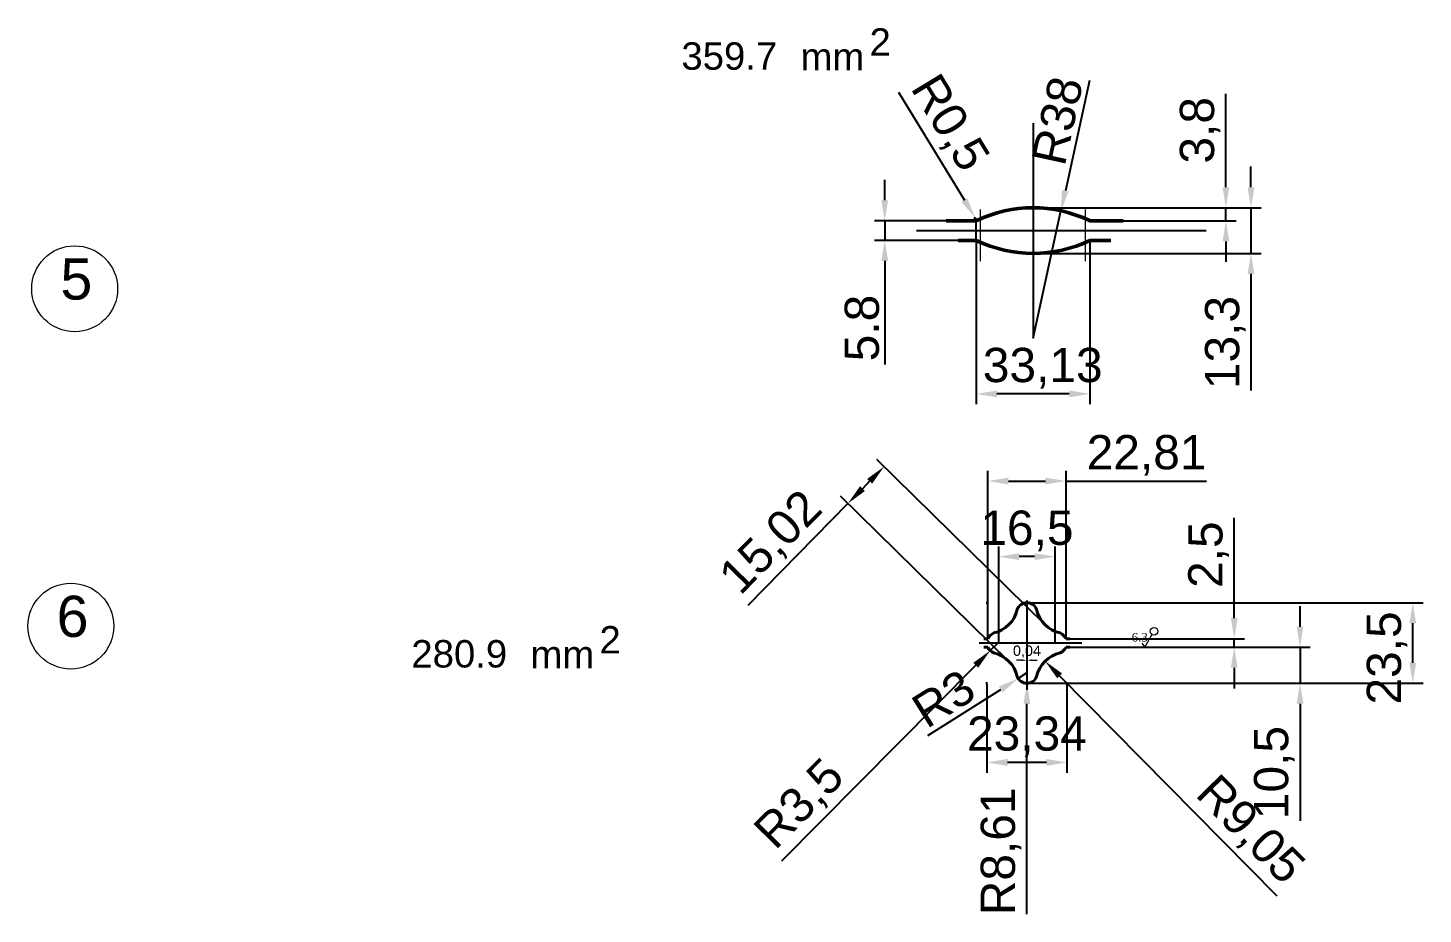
# Model space of a CAD drawing. Header units: millimetres. Extents: x 1526 to 31626, y -4643 to 9189.
# Drawn here: x 16756.1 to 17163.2, y -1883.9 to -1625.3 of the extents above; entities that cross this region are included whole.
import ezdxf

# ---------------------------------------------------------------- set-up
doc = ezdxf.new("R2010")
doc.units = ezdxf.units.MM
for name, color, linetype, lineweight in [('Main', 1, 'Continuous', 40), ('контурная', 7, 'Continuous', 50), ('размерные', 7, 'Continuous', 25), ('тонкая', 7, 'Continuous', 20), ('тонкий', 7, 'Continuous', 20)]:
    doc.layers.add(name, color=color, linetype=linetype, lineweight=lineweight)
doc.layers.add('осевая', color=4, linetype='Continuous')
doc.styles.add('s1v4', font='arial.ttf', dxfattribs={"height": 4})
doc.styles.add('s1x3', font='times.ttf', dxfattribs={"height": 3})
doc.styles.get("Standard").update_dxf_attribs({"font": 'arial.ttf'})
doc.dimstyles.new('s1v4', dxfattribs={"dimtxt": 4, "dimasz": 1.5, "dimexe": 1, "dimexo": 0, "dimgap": 0.7, "dimtad": 1, "dimtxsty": 'Standard', "dimcen": 1, "dimadec": 0, "dimazin": 0, "dimtfac": 1, "dimtix": 1, "dimtmove": 0, "dimatfit": 3, "dimfxl": 1, "dimlwd": -1, "dimlwe": 20, "dimarcsym": 0})
doc.dimstyles.new('s2v4', dxfattribs={"dimtxt": 8, "dimasz": 6, "dimexe": 3, "dimexo": 0, "dimgap": 1.5, "dimtad": 1, "dimtxsty": 'Standard', "dimcen": 2.5, "dimadec": 0, "dimazin": 0, "dimtfac": 1, "dimtmove": 0, "dimatfit": 3, "dimfxl": 1, "dimarcsym": 0})
doc.dimstyles.new('s2v4$0', dxfattribs={"dimtxt": 8, "dimasz": 6, "dimexe": 3, "dimexo": 0, "dimgap": 1.5, "dimtad": 1, "dimtxsty": 'Standard', "dimcen": 2.5, "dimadec": 0, "dimazin": 0, "dimtfac": 1, "dimtmove": 0, "dimatfit": 3, "dimfxl": 1, "dimarcsym": 0})

# ---------------------------------------------------------------- blocks, each defined once
blk = doc.blocks.new('*D1635')
at = {"layer": 'Defpoints', "color": 0, "transparency": 16777216}
for p in [(17032.83, -1687.31), (17065.96, -1687.31), (17032.83, -1732.12)]:
    blk.add_point(p, dxfattribs=at)
at = {"layer": 'тонкая', "color": 0, "lineweight": -2, "transparency": 16777216}
for p, q in [((17032.83, -1687.31), (17032.83, -1735.12)), ((17065.96, -1687.31), (17065.96, -1735.12)), ((17059.96, -1732.12), (17038.83, -1732.12))]:
    blk.add_line(p, q, dxfattribs=at)
at = {"layer": 'тонкая', "color": 0, "transparency": 16777216}
for points in [[(17038.83, -1731.12), (17038.83, -1733.12), (17032.83, -1732.12)], [(17059.96, -1731.12), (17059.96, -1733.12), (17065.96, -1732.12)]]:
    blk.add_solid(points, dxfattribs=at)
at = {"layer": 'тонкая', "color": 0, "transparency": 16777216, "insert": (17052.2, -1724.61), "char_height": 10, "attachment_point": 5}
blk.add_mtext('33,13', dxfattribs=at)
blk = doc.blocks.new('*D1636')
at = {"layer": 'Defpoints', "color": 0, "transparency": 16777216}
for p in [(17006.1, -1681.61), (17024.04, -1681.61), (17027.49, -1687.31)]:
    blk.add_point(p, dxfattribs=at)
at = {"layer": 'тонкая', "color": 0, "lineweight": -2, "transparency": 16777216}
for p, q in [((17006.1, -1675.61), (17006.1, -1669.61)), ((17024.04, -1681.61), (17003.1, -1681.61)), ((17006.1, -1681.61), (17006.1, -1687.31)), ((17027.49, -1687.31), (17003.1, -1687.31)), ((17006.1, -1693.31), (17006.1, -1723.52))]:
    blk.add_line(p, q, dxfattribs=at)
at = {"layer": 'тонкая', "color": 0, "transparency": 16777216}
for points in [[(17005.1, -1675.61), (17007.1, -1675.61), (17006.1, -1681.61)], [(17005.1, -1693.31), (17007.1, -1693.31), (17006.1, -1687.31)]]:
    blk.add_solid(points, dxfattribs=at)
at = {"layer": 'тонкая', "color": 0, "transparency": 16777216, "insert": (16999.49, -1712.9), "char_height": 10, "attachment_point": 5, "rotation": 90}
blk.add_mtext('5.8', dxfattribs=at)
blk = doc.blocks.new('*D1637')
at = {"layer": 'Defpoints', "color": 0, "transparency": 16777216}
for p in [(17032.46, -1680.68), (17032.72, -1681.11)]:
    blk.add_point(p, dxfattribs=at)
at = {"layer": 'тонкая', "color": 0, "lineweight": -2, "transparency": 16777216}
for p, q in [((17010.17, -1644.08), (17029.34, -1675.56)), ((17032.72, -1681.11), (17032.46, -1680.68))]:
    blk.add_line(p, q, dxfattribs=at)
blk.add_arc((17032.72, -1681.11), 0.5, 121.3377, 270, dxfattribs=at)
at = {"layer": 'тонкая', "color": 0, "transparency": 16777216}
blk.add_solid([(17030.19, -1675.04), (17028.48, -1676.08), (17032.46, -1680.68)], dxfattribs=at)
at = {"layer": 'тонкая', "color": 0, "transparency": 16777216, "insert": (17024.61, -1653.35), "char_height": 10, "attachment_point": 5, "rotation": 301.3377}
blk.add_mtext('R0,5', dxfattribs=at)
blk = doc.blocks.new('*D1638')
at = {"layer": 'Defpoints', "color": 0, "transparency": 16777216}
for p in [(17049.39, -1677.81), (17105.64, -1677.81), (17075.63, -1681.61)]:
    blk.add_point(p, dxfattribs=at)
at = {"layer": 'тонкая', "color": 0, "lineweight": -2, "transparency": 16777216}
for p, q in [((17105.64, -1671.81), (17105.64, -1644.59)), ((17049.39, -1677.81), (17108.64, -1677.81)), ((17105.64, -1681.61), (17105.64, -1677.81)), ((17075.63, -1681.61), (17108.64, -1681.61)), ((17105.64, -1687.61), (17105.64, -1693.61))]:
    blk.add_line(p, q, dxfattribs=at)
at = {"layer": 'тонкая', "color": 0, "transparency": 16777216}
for points in [[(17104.64, -1671.81), (17106.64, -1671.81), (17105.64, -1677.81)], [(17104.64, -1687.61), (17106.64, -1687.61), (17105.64, -1681.61)]]:
    blk.add_solid(points, dxfattribs=at)
at = {"layer": 'тонкая', "color": 0, "transparency": 16777216, "insert": (17098.13, -1655.2), "char_height": 10, "attachment_point": 5, "rotation": 90}
blk.add_mtext('3,8', dxfattribs=at)
blk = doc.blocks.new('*D1639')
at = {"layer": 'Defpoints', "color": 0, "transparency": 16777216}
for p in [(17084.78, -1677.81), (17049.39, -1691.11), (17112.96, -1691.11)]:
    blk.add_point(p, dxfattribs=at)
at = {"layer": 'тонкая', "color": 0, "lineweight": -2, "transparency": 16777216}
for p, q in [((17112.96, -1671.81), (17112.96, -1665.81)), ((17084.78, -1677.81), (17115.96, -1677.81)), ((17112.96, -1677.81), (17112.96, -1691.11)), ((17049.39, -1691.11), (17115.96, -1691.11)), ((17112.96, -1697.11), (17112.96, -1731.14))]:
    blk.add_line(p, q, dxfattribs=at)
at = {"layer": 'тонкая', "color": 0, "transparency": 16777216}
for points in [[(17111.96, -1671.81), (17113.96, -1671.81), (17112.96, -1677.81)], [(17111.96, -1697.11), (17113.96, -1697.11), (17112.96, -1691.11)]]:
    blk.add_solid(points, dxfattribs=at)
at = {"layer": 'тонкая', "color": 0, "transparency": 16777216, "insert": (17105.46, -1717.13), "char_height": 10, "attachment_point": 5, "rotation": 90}
blk.add_mtext('13,3', dxfattribs=at)
blk = doc.blocks.new('*D1640')
at = {"layer": 'Defpoints', "color": 0, "transparency": 16777216}
for p in [(17057.52, -1678.69), (17049.39, -1715.81)]:
    blk.add_point(p, dxfattribs=at)
at = {"layer": 'тонкая', "color": 0, "lineweight": -2, "transparency": 16777216}
for p, q in [((17065.84, -1640.67), (17058.8, -1672.83)), ((17049.39, -1715.81), (17057.52, -1678.69))]:
    blk.add_line(p, q, dxfattribs=at)
at = {"layer": 'тонкая', "color": 0, "transparency": 16777216}
blk.add_solid([(17057.83, -1672.61), (17059.78, -1673.04), (17057.52, -1678.69)], dxfattribs=at)
at = {"layer": 'тонкая', "color": 0, "transparency": 16777216, "insert": (17056.51, -1652.41), "char_height": 10, "attachment_point": 5, "rotation": 77.6507}
blk.add_mtext('R38', dxfattribs=at)
blk = doc.blocks.new('*D1641')
at = {"layer": 'Defpoints', "color": 0, "transparency": 16777216}
for p in [(17059, -1757.55), (17036.2, -1803.54), (17059, -1803.54)]:
    blk.add_point(p, dxfattribs=at)
at = {"layer": 'тонкая', "color": 0, "lineweight": -2, "transparency": 16777216}
for p, q in [((17036.2, -1803.54), (17036.2, -1754.55)), ((17042.2, -1757.55), (17053, -1757.55)), ((17059, -1803.54), (17059, -1754.55)), ((17059, -1757.55), (17099.99, -1757.55))]:
    blk.add_line(p, q, dxfattribs=at)
at = {"layer": 'тонкая', "color": 0, "transparency": 16777216}
for points in [[(17042.2, -1756.55), (17042.2, -1758.55), (17036.2, -1757.55)], [(17053, -1756.55), (17053, -1758.55), (17059, -1757.55)]]:
    blk.add_solid(points, dxfattribs=at)
at = {"layer": 'тонкая', "color": 0, "transparency": 16777216, "insert": (17082.5, -1750.04), "char_height": 10, "attachment_point": 5}
blk.add_mtext('22,81', dxfattribs=at)
blk = doc.blocks.new('*D1644')
at = {"layer": 'Defpoints', "color": 0, "transparency": 16777216}
for p in [(17035.93, -1816.84), (17059.27, -1816.84), (17035.93, -1839.64)]:
    blk.add_point(p, dxfattribs=at)
at = {"layer": 'тонкая', "color": 0, "lineweight": -2, "transparency": 16777216}
for p, q in [((17035.93, -1816.84), (17035.93, -1842.64)), ((17059.27, -1816.84), (17059.27, -1842.64)), ((17053.27, -1839.64), (17041.93, -1839.64))]:
    blk.add_line(p, q, dxfattribs=at)
at = {"layer": 'тонкая', "color": 0, "transparency": 16777216}
for points in [[(17041.93, -1838.64), (17041.93, -1840.64), (17035.93, -1839.64)], [(17053.27, -1838.64), (17053.27, -1840.64), (17059.27, -1839.64)]]:
    blk.add_solid(points, dxfattribs=at)
at = {"layer": 'тонкая', "color": 0, "transparency": 16777216, "insert": (17047.6, -1832.13), "char_height": 10, "attachment_point": 5}
blk.add_mtext('23,34', dxfattribs=at)
blk = doc.blocks.new('*D1645')
at = {"layer": 'Defpoints', "color": 0, "transparency": 16777216}
for p in [(17036.89, -1807.01), (17039.35, -1804.52)]:
    blk.add_point(p, dxfattribs=at)
at = {"layer": 'тонкая', "color": 0, "lineweight": -2, "transparency": 16777216}
for p, q in [((17039.35, -1804.52), (17036.89, -1807.01)), ((16976.12, -1868.37), (17032.67, -1811.27))]:
    blk.add_line(p, q, dxfattribs=at)
at = {"layer": 'тонкая', "color": 0, "transparency": 16777216}
blk.add_solid([(17031.96, -1810.57), (17033.38, -1811.98), (17036.89, -1807.01)], dxfattribs=at)
at = {"layer": 'тонкая', "color": 0, "transparency": 16777216, "insert": (16981.64, -1852.12), "char_height": 10, "attachment_point": 5, "rotation": 45.275}
blk.add_mtext('R3,5', dxfattribs=at)
blk = doc.blocks.new('*D1642')
at = {"layer": 'Defpoints', "color": 0, "transparency": 16777216}
for p in [(17039.35, -1779.6), (17039.35, -1804.52), (17055.85, -1804.52)]:
    blk.add_point(p, dxfattribs=at)
at = {"layer": 'тонкая', "color": 0, "lineweight": -2, "transparency": 16777216}
for p, q in [((17039.35, -1804.52), (17039.35, -1776.6)), ((17055.85, -1804.52), (17055.85, -1776.6)), ((17049.85, -1779.6), (17045.35, -1779.6))]:
    blk.add_line(p, q, dxfattribs=at)
at = {"layer": 'тонкая', "color": 0, "transparency": 16777216}
for points in [[(17045.35, -1778.6), (17045.35, -1780.6), (17039.35, -1779.6)], [(17049.85, -1778.6), (17049.85, -1780.6), (17055.85, -1779.6)]]:
    blk.add_solid(points, dxfattribs=at)
at = {"layer": 'тонкая', "color": 0, "transparency": 16777216, "insert": (17047.6, -1772.09), "char_height": 10, "attachment_point": 5}
blk.add_mtext('16,5', dxfattribs=at)
blk = doc.blocks.new('*D1646')
at = {"layer": 'Defpoints', "color": 0, "transparency": 16777216}
for p in [(17045.04, -1815.14), (17047.58, -1813.54)]:
    blk.add_point(p, dxfattribs=at)
at = {"layer": 'тонкая', "color": 0, "lineweight": -2, "transparency": 16777216}
for p, q in [((17047.58, -1813.54), (17045.04, -1815.14)), ((17018.72, -1831.75), (17039.97, -1818.35))]:
    blk.add_line(p, q, dxfattribs=at)
at = {"layer": 'тонкая', "color": 0, "transparency": 16777216}
blk.add_solid([(17039.44, -1817.5), (17040.5, -1819.19), (17045.04, -1815.14)], dxfattribs=at)
at = {"layer": 'тонкая', "color": 0, "transparency": 16777216, "insert": (17023.28, -1821.06), "char_height": 10, "attachment_point": 5, "rotation": 32.2334}
blk.add_mtext('R3', dxfattribs=at)
blk = doc.blocks.new('*D1647')
at = {"layer": 'Defpoints', "color": 0, "transparency": 16777216}
for p in [(17052.91, -1810.1), (17059.27, -1816.54)]:
    blk.add_point(p, dxfattribs=at)
at = {"layer": 'тонкая', "color": 0, "lineweight": -2, "transparency": 16777216}
blk.add_line((17120.59, -1878.69), (17057.13, -1814.37), dxfattribs=at)
at = {"layer": 'тонкая', "color": 0, "transparency": 16777216}
blk.add_solid([(17057.84, -1813.67), (17056.42, -1815.08), (17052.91, -1810.1)], dxfattribs=at)
at = {"layer": 'тонкая', "color": 0, "transparency": 16777216, "insert": (17112.37, -1859.67), "char_height": 10, "attachment_point": 5, "rotation": 314.6173}
blk.add_mtext('R9,05', dxfattribs=at)
blk = doc.blocks.new('*D1648')
at = {"layer": 'Defpoints', "color": 0, "transparency": 16777216}
for p in [(17047.58, -1793.04), (17160.17, -1793.04), (17047.62, -1816.54)]:
    blk.add_point(p, dxfattribs=at)
at = {"layer": 'тонкая', "color": 0, "lineweight": -2, "transparency": 16777216}
for p, q in [((17047.58, -1793.04), (17163.17, -1793.04)), ((17160.17, -1810.54), (17160.17, -1799.04)), ((17047.62, -1816.54), (17163.17, -1816.54))]:
    blk.add_line(p, q, dxfattribs=at)
at = {"layer": 'тонкая', "color": 0, "transparency": 16777216}
for points in [[(17159.17, -1799.04), (17161.17, -1799.04), (17160.17, -1793.04)], [(17159.17, -1810.54), (17161.17, -1810.54), (17160.17, -1816.54)]]:
    blk.add_solid(points, dxfattribs=at)
at = {"layer": 'тонкая', "color": 0, "transparency": 16777216, "insert": (17152.66, -1809.16), "char_height": 10, "attachment_point": 5, "rotation": 90}
blk.add_mtext('23,5', dxfattribs=at)
blk = doc.blocks.new('*D1649')
at = {"layer": 'Defpoints', "color": 0, "transparency": 16777216}
for p in [(17060.15, -1803.54), (17060.15, -1806.04), (17108.08, -1803.54)]:
    blk.add_point(p, dxfattribs=at)
at = {"layer": 'тонкая', "color": 0, "lineweight": -2, "transparency": 16777216}
for p, q in [((17108.08, -1797.54), (17108.08, -1768.3)), ((17060.15, -1803.54), (17111.08, -1803.54)), ((17060.15, -1806.04), (17111.08, -1806.04)), ((17108.08, -1806.04), (17108.08, -1803.54)), ((17108.08, -1812.04), (17108.08, -1818.04))]:
    blk.add_line(p, q, dxfattribs=at)
at = {"layer": 'тонкая', "color": 0, "transparency": 16777216}
for points in [[(17107.08, -1797.54), (17109.08, -1797.54), (17108.08, -1803.54)], [(17107.08, -1812.04), (17109.08, -1812.04), (17108.08, -1806.04)]]:
    blk.add_solid(points, dxfattribs=at)
at = {"layer": 'тонкая', "color": 0, "transparency": 16777216, "insert": (17100.57, -1779.02), "char_height": 10, "attachment_point": 5, "rotation": 90}
blk.add_mtext('2,5', dxfattribs=at)
blk = doc.blocks.new('*D1643')
at = {"layer": 'Defpoints', "color": 0, "transparency": 16777216}
for p in [(17074.63, -1806.04), (17074.63, -1816.54), (17127.27, -1816.54)]:
    blk.add_point(p, dxfattribs=at)
at = {"layer": 'тонкая', "color": 0, "lineweight": -2, "transparency": 16777216}
for p, q in [((17127.27, -1800.04), (17127.27, -1794.04)), ((17074.63, -1806.04), (17130.27, -1806.04)), ((17127.27, -1806.04), (17127.27, -1816.54)), ((17074.63, -1816.54), (17130.27, -1816.54)), ((17127.27, -1822.54), (17127.27, -1856.65))]:
    blk.add_line(p, q, dxfattribs=at)
at = {"layer": 'тонкая', "color": 0, "transparency": 16777216}
for points in [[(17126.27, -1800.04), (17128.27, -1800.04), (17127.27, -1806.04)], [(17126.27, -1822.54), (17128.27, -1822.54), (17127.27, -1816.54)]]:
    blk.add_solid(points, dxfattribs=at)
at = {"layer": 'тонкая', "color": 0, "transparency": 16777216, "insert": (17119.76, -1842.6), "char_height": 10, "attachment_point": 5, "rotation": 90}
blk.add_mtext('10,5', dxfattribs=at)
blk = doc.blocks.new('*D1650')
at = {"layer": 'Defpoints', "color": 0, "transparency": 16777216}
for p in [(17005.91, -1753.34), (17052.86, -1799.44), (17042.34, -1810.15)]:
    blk.add_point(p, dxfattribs=at)
at = {"layer": 'тонкая', "color": 0, "lineweight": -2, "transparency": 16777216}
for p, q in [((17052.86, -1799.44), (17003.77, -1751.24)), ((17001.71, -1757.62), (16999.59, -1759.77)), ((17042.34, -1810.15), (16993.25, -1761.95)), ((16995.39, -1764.06), (16966.17, -1793.81))]:
    blk.add_line(p, q, dxfattribs=at)
at = {"layer": 'тонкая', "color": 0, "transparency": 16777216}
for points in [[(17001, -1756.92), (17002.42, -1758.32), (17005.91, -1753.34)], [(16998.88, -1759.07), (17000.31, -1760.47), (16995.39, -1764.06)]]:
    blk.add_solid(points, dxfattribs=at)
at = {"layer": 'тонкая', "color": 0, "transparency": 16777216, "insert": (16973.32, -1775.81), "char_height": 10, "attachment_point": 5, "rotation": 45.5255}
blk.add_mtext('15,02', dxfattribs=at)
blk = doc.blocks.new('*D1651')
at = {"layer": 'Defpoints', "color": 0, "transparency": 16777216}
for p in [(17047.62, -1809.82), (17047.58, -1813.52), (17047.62, -1813.52)]:
    blk.add_point(p, dxfattribs=at)
at = {"layer": 'тонкая', "color": 0, "transparency": 16777216}
for p, q in [((17046.08, -1809.82), (17044.58, -1809.82)), ((17047.58, -1809.82), (17047.62, -1809.82)), ((17049.12, -1809.82), (17050.62, -1809.82))]:
    blk.add_line(p, q, dxfattribs=at)
at = {"layer": 'тонкая', "color": 0, "lineweight": 20, "transparency": 16777216}
for p, q in [((17047.58, -1813.52), (17047.58, -1808.82)), ((17047.62, -1813.52), (17047.62, -1808.82))]:
    blk.add_line(p, q, dxfattribs=at)
at = {"layer": 'тонкая', "color": 0, "transparency": 16777216}
for points in [[(17046.08, -1809.57), (17046.08, -1810.07), (17047.58, -1809.82)], [(17049.12, -1809.57), (17049.12, -1810.07), (17047.62, -1809.82)]]:
    blk.add_solid(points, dxfattribs=at)
at = {"layer": 'тонкая', "color": 0, "transparency": 16777216, "insert": (17047.6, -1807.32), "char_height": 3, "attachment_point": 5}
blk.add_mtext('0,04', dxfattribs=at)
blk = doc.blocks.new('*D1652')
at = {"layer": 'Defpoints', "color": 0, "transparency": 16777216}
for p in [(17047.6, -1807.93), (17047.6, -1816.54)]:
    blk.add_point(p, dxfattribs=at)
at = {"layer": 'тонкая', "color": 0, "lineweight": -2, "transparency": 16777216}
for p, q in [((17047.6, -1807.93), (17047.6, -1816.54)), ((17047.54, -1883.9), (17047.59, -1822.54))]:
    blk.add_line(p, q, dxfattribs=at)
at = {"layer": 'тонкая', "color": 0, "transparency": 16777216}
blk.add_solid([(17046.59, -1822.54), (17048.59, -1822.55), (17047.6, -1816.54)], dxfattribs=at)
at = {"layer": 'тонкая', "color": 0, "transparency": 16777216, "insert": (17040.04, -1865.58), "char_height": 10, "attachment_point": 5, "rotation": 89.9521}
blk.add_mtext('R8,61', dxfattribs=at)

msp = doc.modelspace()

# ---------------------------------------------------------------- linework, layer by layer
at = {"layer": 'Main'}
for p, q in [((17036.19962, -1803.54487), (17035.05195, -1803.54487)), ((17036.19962, -1806.04487), (17035.05195, -1806.04487)), ((17059.00482, -1803.54487), (17060.15249, -1803.54487)), ((17059.00482, -1806.04487), (17060.15249, -1806.04487))]:
    msp.add_line(p, q, dxfattribs=at)
for centre, radius, start, end in [((17035.93419, -1793.04487), 9.05, 282.5963054, 347.5417418), ((17047.58222, -1796.04487), 3, 90, 159.5604073), ((17047.60222, -1801.65487), 8.61, 89.9163096, 90.1330914), ((17047.62222, -1796.04487), 3, 20.4395927, 90.1417806), ((17059.27024, -1793.04487), 9.05, 192.4582582, 257.4036946), ((17039.35222, -1805.0651), 3.5, 114.3736488, 154.2559426), ((17055.85222, -1805.0651), 3.5, 25.7440574, 65.6263512), ((17039.35222, -1804.52463), 3.5, 205.7440574, 245.6263512), ((17055.85222, -1804.52463), 3.5, 294.3736488, 334.2559426), ((17035.93419, -1816.54487), 9.05, 12.4582582, 77.4036946), ((17059.27024, -1816.54487), 9.05, 102.5963054, 167.5417418), ((17047.58222, -1813.54487), 3, 200.4395927, 270), ((17047.62222, -1813.54487), 3, 269.8582194, 339.5604073), ((17047.60222, -1807.93487), 8.61, 269.8669086, 270.0836904)]:
    msp.add_arc(centre, radius, start, end, dxfattribs=at)
at = {"layer": 'контурная'}
for p, q in [((17024.03653, -1681.60864), (17032.71561, -1681.60864)), ((17066.07187, -1681.60864), (17075.62816, -1681.60864)), ((17027.48848, -1687.30864), (17032.82992, -1687.30864)), ((17065.95755, -1687.30864), (17072.09498, -1687.30864))]:
    msp.add_line(p, q, dxfattribs=at)
for centre, radius, start, end in [((17049.39374, -1715.80864), 38, 64.3293043, 115.6706957), ((17032.71561, -1681.10864), 0.5, 270, 295.6706957), ((17066.07187, -1681.10864), 0.5, 244.3293043, 270), ((17066.07187, -1681.10864), 0.5, 244.3293043, 270), ((17049.39374, -1653.10864), 38, 244.1580672, 295.8419328)]:
    msp.add_arc(centre, radius, start, end, dxfattribs=at)
at = {"layer": 'осевая'}
for p, q in [((17049.39374, -1653.10864), (17049.39374, -1715.80864)), ((17015.35746, -1684.45864), (17099.87162, -1684.45864)), ((17035.80337, -1793.04487), (17036.07909, -1793.04487)), ((17035.93419, -1792.75131), (17035.93419, -1793.3795)), ((17047.60222, -1792.44083), (17047.60222, -1818.46564)), ((17059.40106, -1793.04487), (17059.12535, -1793.04487)), ((17059.27024, -1792.75131), (17059.27024, -1793.3795)), ((17033.64501, -1804.79487), (17063.64545, -1804.79487)), ((17047.5889, -1813.54487), (17047.56046, -1813.54487)), ((17047.58222, -1813.55608), (17047.58222, -1813.52238)), ((17047.61553, -1813.54487), (17047.64398, -1813.54487)), ((17047.62222, -1813.55608), (17047.62222, -1813.52238)), ((17035.80337, -1816.54487), (17036.07909, -1816.54487)), ((17035.93419, -1816.83842), (17035.93419, -1816.21023)), ((17059.40106, -1816.54487), (17059.12535, -1816.54487)), ((17059.27024, -1816.83842), (17059.27024, -1816.21023))]:
    msp.add_line(p, q, dxfattribs=at)
at = {"layer": 'размерные'}
msp.add_line((17032.71561, -1681.60864), (17032.71561, -1687.30864), dxfattribs=at)
at = {"layer": 'тонкая'}
msp.add_lwpolyline([(17081.15176, -1804.80633), (17081.95528, -1806.04487), (17084.1719, -1802.23064)], dxfattribs=at)
for centre, radius in [((16769.78242, -1701.43077), 12.53226), ((16768.67203, -1799.86024), 12.53226), ((17084.67852, -1801.35888), 1.11399)]:
    msp.add_circle(centre, radius, dxfattribs=at)
for centre, start, end in [((17047.60422, -1796.04659), 269.789915, 270), ((17047.60422, -1813.54314), 90, 90.210085)]:
    msp.add_arc(centre, 3, start, end, dxfattribs=at)
at = {"layer": 'тонкий'}
for p, q in [((17034.09374, -1693.39649), (17034.09374, -1678.28731)), ((17064.69374, -1693.39649), (17064.69374, -1678.28731))]:
    msp.add_line(p, q, dxfattribs=at)

# ---------------------------------------------------------------- texts
at = {"layer": 'тонкая'}
for s, height, style, p in [('2', 8, 's1v4', (17001.68027, -1633.44208)), ('359.7', 8, 's1v4', (16946.78716, -1637.52997)), ('mm', 8, 's1v4', (16981.54034, -1637.73118)), ('2', 8, 's1v4', (16922.89571, -1807.85654)), ('6.3', 2.5, 's1x3', (17078.13167, -1804.36349)), ('280.9', 8, 's1v4', (16868.00259, -1811.94443)), ('mm', 8, 's1v4', (16902.75577, -1812.14564))]:
    msp.add_text(s, height=height, dxfattribs=dict(at, style=style)).set_placement(p)
at = {"layer": 'тонкий', "style": 's1v4'}
for s, p in [('5', (16765.61937, -1704.5812)), ('6', (16764.50899, -1803.01068))]:
    msp.add_text(s, height=12, dxfattribs=at).set_placement(p)

# ---------------------------------------------------------------- dimensions: what is measured, and where the dimension line sits
at = {"layer": 'тонкая'}
for center, mpoint, picture, middle in [((17032.71561, -1681.10864), (17032.45557, -1680.68158), '*D1637', (17024.60605, -1653.35129)), ((17049.39374, -1715.80864), (17057.52084, -1678.68788), '*D1640', (17056.50929, -1652.40572)), ((17047.58222, -1813.54487), (17045.04457, -1815.14498), '*D1646', (17023.27991, -1821.05534))]:
    dim = msp.add_radius_dim(center=center, mpoint=mpoint, dimstyle='s2v4', override={"dimtxt": 10}, dxfattribs=at)
    dim.commit()
    dim.dimension.update_dxf_attribs({"geometry": picture, "text_midpoint": middle})
for base, p1, p2, angle, picture, middle, dimtype in [((17105.63697, -1677.80864), (17075.62816, -1681.60864), (17049.39374, -1677.80864), 90, '*D1638', (17105.63697, -1655.19881), 160), ((17112.9649, -1691.10864), (17084.77659, -1677.80864), (17049.39374, -1691.10864), 90, '*D1639', (17112.9649, -1717.12569), 160), ((17005.91215, -1753.33876), (17042.34121, -1810.15326), (17052.86322, -1799.43647), 45.5254535, '*D1650', (16978.68059, -1781.07444), 161), ((17108.07815, -1803.54487), (17060.15249, -1806.04487), (17060.15249, -1803.54487), 90, '*D1649', (17108.07815, -1779.02331), 160), ((17160.17073, -1793.04487), (17047.62222, -1816.54487), (17047.57636, -1793.04487), 90, '*D1648', (17160.17073, -1809.16114), 160), ((17127.27006, -1816.54487), (17074.63452, -1806.04487), (17074.63452, -1816.54487), 90, '*D1643', (17127.27006, -1842.59944), 160)]:
    dim = msp.add_linear_dim(base=base, p1=p1, p2=p2, angle=angle, dimstyle='s2v4$0', override={"dimtxt": 10}, dxfattribs=at)
    dim.commit()
    dim.dimension.update_dxf_attribs({"geometry": picture, "text_midpoint": middle, "dimtype": dimtype})
dim = msp.add_linear_dim(base=(17006.09973, -1681.60864), p1=(17027.48848, -1687.30864), p2=(17024.03653, -1681.60864), angle=90, text='5.8', dimstyle='s2v4$0', override={"dimtxt": 10}, dxfattribs=at)
dim.commit()
dim.dimension.update_dxf_attribs({"geometry": '*D1636', "text_midpoint": (17006.09973, -1712.90372), "dimtype": 160})
for base, p1, p2, picture, middle in [((17032.82992, -1732.12373), (17065.95755, -1687.30864), (17032.82992, -1687.30864), '*D1635', (17052.20439, -1732.12373)), ((17059.00482, -1757.55171), (17036.19962, -1803.54487), (17059.00482, -1803.54487), '*D1641', (17082.49732, -1757.55171)), ((17039.35222, -1779.59898), (17055.85222, -1804.52463), (17039.35222, -1804.52463), '*D1642', (17047.60222, -1779.59898)), ((17035.93419, -1839.63966), (17059.27024, -1816.83842), (17035.93419, -1816.83842), '*D1644', (17047.60222, -1839.63966))]:
    dim = msp.add_linear_dim(base=base, p1=p1, p2=p2, dimstyle='s2v4$0', override={"dimtxt": 10}, dxfattribs=at)
    dim.commit()
    dim.dimension.update_dxf_attribs({"geometry": picture, "text_midpoint": middle, "dimtype": 160})
for center, mpoint, picture, middle in [((17039.35222, -1804.52463), (17036.88925, -1807.01136), '*D1645', (16986.97654, -1857.40549)), ((17047.60222, -1807.93487), (17047.59502, -1816.54486), '*D1652', (17047.55402, -1865.58933)), ((17059.27024, -1816.54487), (17052.91381, -1810.10295), '*D1647', (17107.02345, -1864.94031))]:
    dim = msp.add_radius_dim(center=center, mpoint=mpoint, dimstyle='s2v4', override={"dimtxt": 10}, dxfattribs=at)
    dim.commit()
    dim.dimension.update_dxf_attribs({"geometry": picture, "text_midpoint": middle, "dimtype": 164})
dim = msp.add_linear_dim(base=(17047.62222, -1809.82377), p1=(17047.58222, -1813.52238), p2=(17047.62222, -1813.52238), dimstyle='s1v4', override={"dimtxt": 3}, dxfattribs=at)
dim.commit()
dim.dimension.update_dxf_attribs({"geometry": '*D1651', "text_midpoint": (17047.60222, -1807.32091)})

doc.saveas('drawing.dxf')
